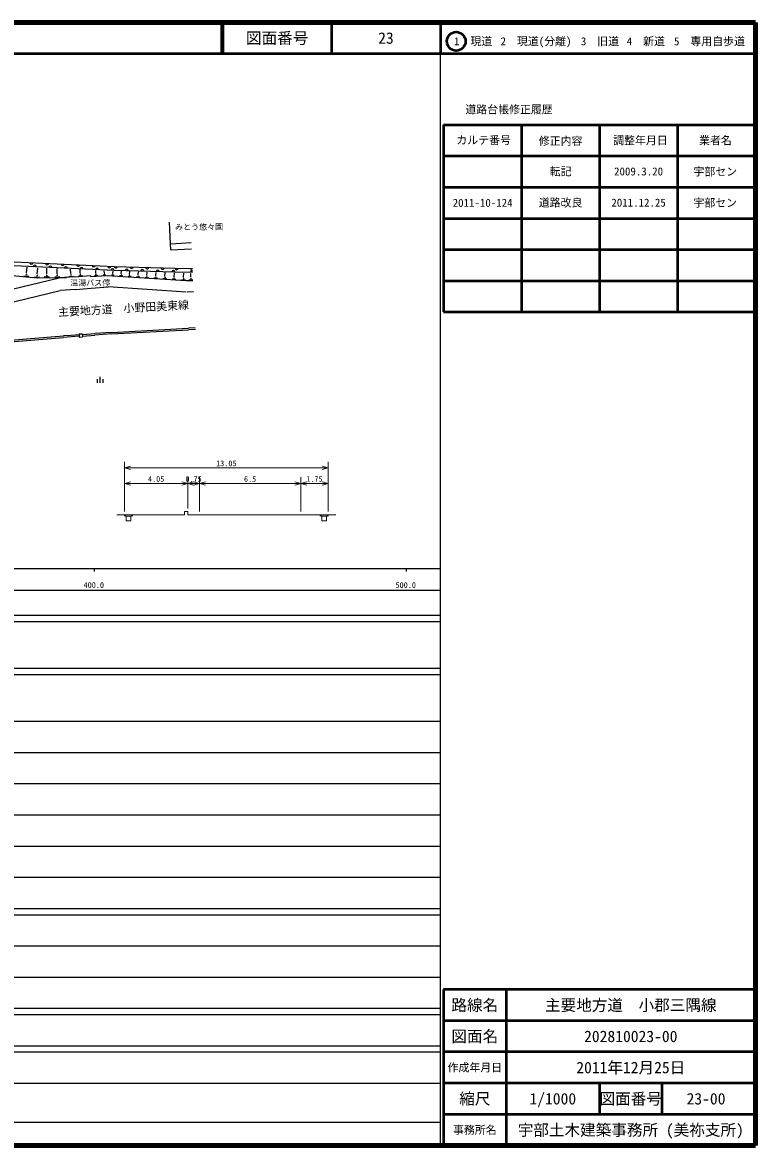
# Model space of a CAD drawing. Units: millimetres, scale not verified, with parts at other scales. Extents: x 40000 to 680000, y 20000 to 380000.
# Drawn here: x 444968 to 680000, y 20000 to 380000 of the extents above; entities that cross this region are included whole.
import ezdxf
from ezdxf.enums import TextEntityAlignment as Align

# ---------------------------------------------------------------- set-up
doc = ezdxf.new("R2010")
doc.units = ezdxf.units.MM
doc.header["$LTSCALE"] = 1000
for name, color, linetype, lineweight in [('M-BGD', 7, 'Continuous', 25), ('M-STR-HTXT', 7, 'Continuous', 13), ('M-TTL', 2, 'Continuous', 140), ('M-TTL-BAND', 7, 'Continuous', 25), ('M-TTL-FRAM', 2, 'Continuous', 50), ('M-TTL-LINE', 7, 'Continuous', 50)]:
    doc.layers.add(name, color=color, linetype=linetype, lineweight=lineweight)
doc.layers.add('M-TTL-TXT', color=7, linetype='Continuous')
doc.styles.add('ＭＳ ゴシック', font='')
doc.styles.get('ＭＳ ゴシック').set_extended_font_data('MS Gothic')

msp = doc.modelspace()

# ---------------------------------------------------------------- linework, layer by layer
at = {"layer": 'M-BGD'}
for p, q in [((492447, 309092), (492073, 315999)), ((492447, 309092), (499049, 309450)), ((492555, 307095), (492447, 309092)), ((492555, 307095), (499147, 307452)), ((442350, 303242), (474432, 301822)), ((424666, 300359), (449773, 298138)), ((474384, 300523), (442283, 301943)), ((446040, 299221), (446455, 299184)), ((446240, 299705), (446344, 299696)), ((446292, 299701), (446456, 301555)), ((449457, 298919), (449872, 298882)), ((449657, 299403), (449760, 299394)), ((449709, 299398), (449873, 301252)), ((452573, 298935), (452991, 298942)), ((452721, 299440), (452826, 299441)), ((452773, 299440), (452744, 301231)), ((455931, 298960), (456323, 298966)), ((456070, 299433), (456168, 299434)), ((456119, 299433), (456092, 301083)), ((460346, 299063), (460699, 299090)), ((460491, 299500), (460387, 300894)), ((460447, 299497), (460535, 299503)), ((461747, 298492), (466733, 298864)), ((462963, 298833), (464189, 298925)), ((463396, 299235), (463702, 299258)), ((463521, 299614), (463436, 300759)), ((463483, 299612), (463560, 299617)), ((466733, 298864), (466756, 298565)), ((466756, 298565), (472145, 298918)), ((468016, 298898), (469096, 298969)), ((468400, 299249), (468670, 299267)), ((468513, 299582), (468451, 300537)), ((468480, 299580), (468547, 299584)), ((470813, 299081), (471740, 299142)), ((471142, 299382), (471374, 299397)), ((471240, 299668), (471191, 300416)), ((471211, 299666), (471269, 299670)), ((472145, 298918), (497451, 297235)), ((473502, 299078), (474377, 299020)), ((473847, 299319), (474066, 299304)), ((473947, 299576), (474002, 299572)), ((473974, 299574), (474024, 300316)), ((493874, 299956), (474384, 300523)), ((474432, 301822), (493910, 301256)), ((476131, 298903), (477054, 298842)), ((476495, 299157), (476726, 299142)), ((476600, 299428), (476658, 299425)), ((476629, 299426), (476683, 300236)), ((479192, 298993), (479435, 298977)), ((479303, 299278), (479363, 299274)), ((479333, 299276), (479391, 300155)), ((481939, 298825), (482194, 298808)), ((482055, 299125), (482118, 299121)), ((482087, 299123), (482150, 300073)), ((484857, 298969), (484924, 298965)), ((484891, 298967), (484959, 299989)), ((487712, 298811), (487782, 298806)), ((487747, 298808), (487819, 299903)), ((490655, 298647), (490733, 299816)), ((493617, 298482), (493700, 299727)), ((499521, 299811), (493874, 299956)), ((493910, 301256), (499457, 301114)), ((496634, 298314), (496721, 299637)), ((498958, 298329), (498899, 299581)), ((438531, 293799), (456773, 298120)), ((445374, 298778), (447034, 298631)), ((448791, 298476), (450450, 298329)), ((449773, 298138), (459055, 298290)), ((451954, 298424), (453626, 298451)), ((455350, 298479), (456919, 298505)), ((461747, 298492), (456773, 298120)), ((459848, 298600), (461260, 298706)), ((467035, 294826), (472420, 295228)), ((497482, 293550), (472420, 295228)), ((478808, 298725), (479780, 298661)), ((481535, 298544), (482557, 298476)), ((484312, 298360), (485384, 298288)), ((484735, 298654), (485003, 298637)), ((487140, 298172), (488264, 298097)), ((487584, 298481), (487865, 298462)), ((490020, 297980), (491196, 297902)), ((490485, 298304), (490779, 298284)), ((490618, 298649), (490692, 298644)), ((492953, 297785), (494183, 297703)), ((493439, 298123), (493746, 298103)), ((493579, 298485), (493655, 298479)), ((495940, 297587), (497224, 297501)), ((496447, 297940), (496768, 297918)), ((496593, 298317), (496674, 298312)), ((497451, 297235), (499641, 297339)), ((498353, 297529), (499629, 297589)), ((498816, 297936), (499137, 297952)), ((498918, 298327), (498998, 298331)), ((438983, 289745), (457070, 294081)), ((462049, 294453), (457070, 294081)), ((462049, 294453), (467035, 294826)), ((499822, 293647), (497782, 293547)), ((473513, 280669), (498195, 282004)), ((473546, 280170), (498220, 281504)), ((500386, 282108), (498195, 282004)), ((500410, 281608), (498220, 281504)), ((439706, 278042), (458141, 279520)), ((439746, 277544), (458180, 279022)), ((460445, 279692), (458141, 279520)), ((463175, 279395), (458180, 279022)), ((463137, 279894), (460445, 279692)), ((463119, 280143), (464116, 280217)), ((463119, 280143), (463193, 279149)), ((463193, 279146), (464190, 279220)), ((464116, 280217), (464190, 279220)), ((464134, 279968), (468123, 280266)), ((464172, 279470), (468161, 279768)), ((473513, 280669), (468123, 280266)), ((473546, 280170), (468161, 279768)), ((468997, 264504), (468997, 265629)), ((469934, 264504), (469934, 266379)), ((470872, 264504), (470872, 265629))]:
    msp.add_line(p, q, dxfattribs=at)
for centre, start, end in [((447845, 302999), 177.46662, 357.46662), ((452840, 302778), 177.46662, 357.46662), ((457835, 302557), 177.46662, 357.46662), ((448909, 301650), 357.46662, 177.46662), ((453904, 301429), 357.46662, 177.46662), ((458900, 301208), 357.46662, 177.46662), ((462830, 302336), 177.46662, 357.46662), ((463895, 300987), 357.46662, 177.46662), ((467825, 302114), 177.46662, 357.46662), ((468890, 300766), 357.46662, 177.46662), ((472820, 301893), 177.46662, 357.46662), ((473885, 300545), 357.46662, 177.46662), ((474932, 301808), 178.3344, 358.3344), ((478380, 300407), 358.3344, 178.3344), ((479930, 301662), 178.3344, 358.3344), ((483378, 300261), 358.3344, 178.3344), ((484928, 301517), 178.3344, 358.3344), ((488376, 300116), 358.3344, 178.3344), ((489925, 301372), 178.3344, 358.3344), ((493374, 299971), 358.3344, 178.3344), ((494409, 301243), 178.5307, 358.5307), ((499236, 299819), 58.19285, 178.5307), ((499408, 301115), 178.5307, 278.42925)]:
    msp.add_arc(centre, 500, start, end, dxfattribs=at)
at = {"layer": 'M-STR-HTXT'}
for p, q in [((477704, 223204), (477704, 239204)), ((479636, 237722), (477704, 237204)), ((542954, 237204), (541022, 237722)), ((542954, 223204), (542954, 239204)), ((477704, 237204), (542954, 237204)), ((477704, 237204), (479636, 236687)), ((497954, 224204), (497954, 234204)), ((501704, 223204), (501704, 234204)), ((534204, 223204), (534204, 234204)), ((541022, 236687), (542954, 237204)), ((479636, 232722), (477704, 232204)), ((477704, 232204), (497954, 232204)), ((477704, 232204), (479636, 231687)), ((497954, 232204), (496022, 232722)), ((496022, 231687), (497954, 232204)), ((499886, 232722), (497954, 232204)), ((497954, 232204), (501704, 232204)), ((497954, 232204), (499886, 231687)), ((501704, 232204), (499772, 232722)), ((499772, 231687), (501704, 232204)), ((503636, 232722), (501704, 232204)), ((501704, 232204), (534204, 232204)), ((501704, 232204), (503636, 231687)), ((534204, 232204), (532272, 232722)), ((532272, 231687), (534204, 232204)), ((536136, 232722), (534204, 232204)), ((534204, 232204), (542954, 232204)), ((534204, 232204), (536136, 231687)), ((542954, 232204), (541022, 232722)), ((541022, 231687), (542954, 232204)), ((497954, 223204), (496954, 223204)), ((496954, 223204), (496954, 222204)), ((497954, 222204), (497954, 223204)), ((475204, 222204), (477704, 222204)), ((477704, 222204), (496954, 222204)), ((477704, 222204), (477704, 221704)), ((477954, 222204), (477954, 221704)), ((477954, 221704), (479954, 221704)), ((478204, 221704), (478204, 220204)), ((478204, 220204), (479704, 220204)), ((479704, 221704), (479704, 220204)), ((479954, 222204), (479954, 221704)), ((480204, 222204), (480204, 221704)), ((497954, 222204), (501704, 222204)), ((501704, 222204), (534204, 222204)), ((534204, 222204), (542954, 222204)), ((540454, 222204), (540454, 221704)), ((540704, 222204), (540704, 221704)), ((540704, 221704), (542704, 221704)), ((540954, 221704), (540954, 220204)), ((540954, 220204), (542454, 220204)), ((542454, 221704), (542454, 220204)), ((542704, 222204), (542704, 221704)), ((542954, 222204), (545454, 222204)), ((542954, 222204), (542954, 221704))]:
    msp.add_line(p, q, dxfattribs=at)
at = {"layer": 'M-TTL'}
for p, q in [((680000, 380000), (40000, 380000)), ((680000, 20000), (680000, 380000)), ((40000, 20000), (680000, 20000))]:
    msp.add_line(p, q, dxfattribs=at)
at = {"layer": 'M-TTL-BAND'}
for p, q in [((579000, 20000), (579000, 370000)), ((40000, 205000), (579000, 205000)), ((468000, 205000), (468000, 204000)), ((568000, 205000), (568000, 204000)), ((68000, 198000), (579000, 198000)), ((40000, 190000), (579000, 190000)), ((40000, 188000), (579000, 188000)), ((40000, 173000), (579000, 173000)), ((40000, 171000), (579000, 171000)), ((40000, 156000), (579000, 156000)), ((46000, 146000), (579000, 146000)), ((52000, 136000), (579000, 136000)), ((46000, 126000), (579000, 126000)), ((52000, 116000), (579000, 116000)), ((46000, 106000), (579000, 106000)), ((40000, 96000), (579000, 96000)), ((40000, 94000), (579000, 94000)), ((49000, 84000), (579000, 84000)), ((40000, 74000), (579000, 74000)), ((40000, 64000), (579000, 64000)), ((40000, 62000), (579000, 62000)), ((40000, 52000), (579000, 52000)), ((40000, 50000), (579000, 50000)), ((40000, 40000), (579000, 40000)), ((68000, 27500), (579000, 27500))]:
    msp.add_line(p, q, dxfattribs=at)
at = {"layer": 'M-TTL-FRAM'}
for p, q in [((580000, 347197), (580000, 287197)), ((580000, 347197), (680000, 347197)), ((580000, 287197), (680000, 287197)), ((680000, 70000), (580000, 70000)), ((580000, 70000), (580000, 20000))]:
    msp.add_line(p, q, dxfattribs=at)
at = {"layer": 'M-TTL-LINE'}
for p, q in [((508747, 380000), (508747, 370000)), ((509247, 380000), (509247, 370000)), ((543997, 380000), (543997, 370000)), ((579000, 380000), (579000, 370000)), ((40000, 370000), (680000, 370000)), ((605000, 347197), (605000, 287197)), ((630000, 347197), (630000, 287197)), ((655000, 347197), (655000, 287197)), ((580000, 337197), (680000, 337197)), ((580000, 327197), (680000, 327197)), ((580000, 317197), (680000, 317197)), ((580000, 307197), (680000, 307197)), ((580000, 297197), (680000, 297197)), ((600000, 70000), (600000, 20000)), ((680000, 60000), (580000, 60000)), ((680000, 50000), (580000, 50000)), ((680000, 40000), (580000, 40000)), ((630000, 40000), (630000, 30000)), ((650000, 40000), (650000, 30000)), ((680000, 30000), (580000, 30000))]:
    msp.add_line(p, q, dxfattribs=at)
msp.add_circle((584031, 373958), 3000, dxfattribs=at)

# ---------------------------------------------------------------- texts
at = {"layer": 'M-BGD', "style": 'ＭＳ ゴシック'}
msp.add_text('みとう悠々園', height=1833, dxfattribs=at).set_placement((501594, 314455), align=Align.MIDDLE_CENTER)
for s, height, rotation, p in [('温湯バス停', 1833, 359.851, (460278, 296547)), ('主要地方道\u3000小野田美東線', 2566, 3.238, (456386, 287137))]:
    msp.add_text(s, height=height, rotation=rotation, dxfattribs=at).set_placement(p, align=Align.MIDDLE_LEFT)
at = {"layer": 'M-STR-HTXT', "style": 'ＭＳ ゴシック'}
for s, p in [('13.05', (510329, 237204)), ('4.05', (487829, 232204)), ('0.75', (499829, 232204)), ('6.5', (517954, 232204)), ('1.75', (538579, 232204))]:
    msp.add_text(s, height=1833, dxfattribs=at).set_placement(p, align=Align.BOTTOM_CENTER)
at = {"layer": 'M-TTL-BAND', "style": 'ＭＳ ゴシック'}
for s, p in [('400.0', (467844, 198195)), ('500.0', (567844, 198195))]:
    msp.add_text(s, height=1833, dxfattribs=at).set_placement(p, align=Align.BOTTOM_CENTER)
at = {"layer": 'M-TTL-TXT', "style": 'ＭＳ ゴシック'}
for s, height, p in [('図面番号', 3666, (526622, 375000)), ('23', 3666, (561497, 375000)), ('1\u3000現道', 2566, (589448, 373958)), ('2\u3000現道(分離)', 2566, (609619, 373958)), ('3\u3000旧道', 2566, (630121, 373958)), ('4\u3000新道', 2566, (644824, 373958)), ('5\u3000専用自歩道', 2566, (665228, 373958)), ('道路台帳修正履歴', 2566, (600968, 352113)), ('カルテ番号', 2566, (592839, 342277)), ('修正内容', 2566, (617509, 342023)), ('調整年月日', 2566, (643089, 342197)), ('業者名', 2566, (667134, 342197)), ('転記', 2566, (617500, 332245)), ('2009.3.20', 2566, (642500, 332245)), ('宇部セン', 2566, (667077, 332189)), ('2011-10-124', 2566, (592500, 322189)), ('道路改良', 2566, (617500, 322245)), ('2011.12.25', 2566, (642500, 322245)), ('宇部セン', 2566, (667077, 322189)), ('路線名', 3666, (590000, 65000)), ('路線名', 3666, (590000, 65000)), ('主要地方道\u3000小郡三隅線', 3666, (640000, 65000)), ('図面名', 3666, (590000, 55000)), ('図面名', 3666, (590000, 55000)), ('202810023-00', 3666, (640000, 55000)), ('2011年12月25日', 3666, (640000, 45000)), ('作成年月日', 2566, (590000, 45000)), ('作成年月日', 2566, (590000, 45000)), ('縮尺', 3666, (590000, 35000)), ('縮尺', 3666, (590000, 35000)), ('1/1000', 3666, (615000, 35000)), ('図面番号', 3666, (640000, 35000)), ('図面番号', 3666, (640000, 35000)), ('23-00', 3666, (664125, 35000)), ('事務所名', 2566, (590000, 25000)), ('事務所名', 2566, (590000, 25000)), ('宇部土木建築事務所 (美祢支所)', 3666, (640000, 25000))]:
    msp.add_text(s, height=height, dxfattribs=at).set_placement(p, align=Align.MIDDLE_CENTER)

doc.saveas('drawing.dxf')
